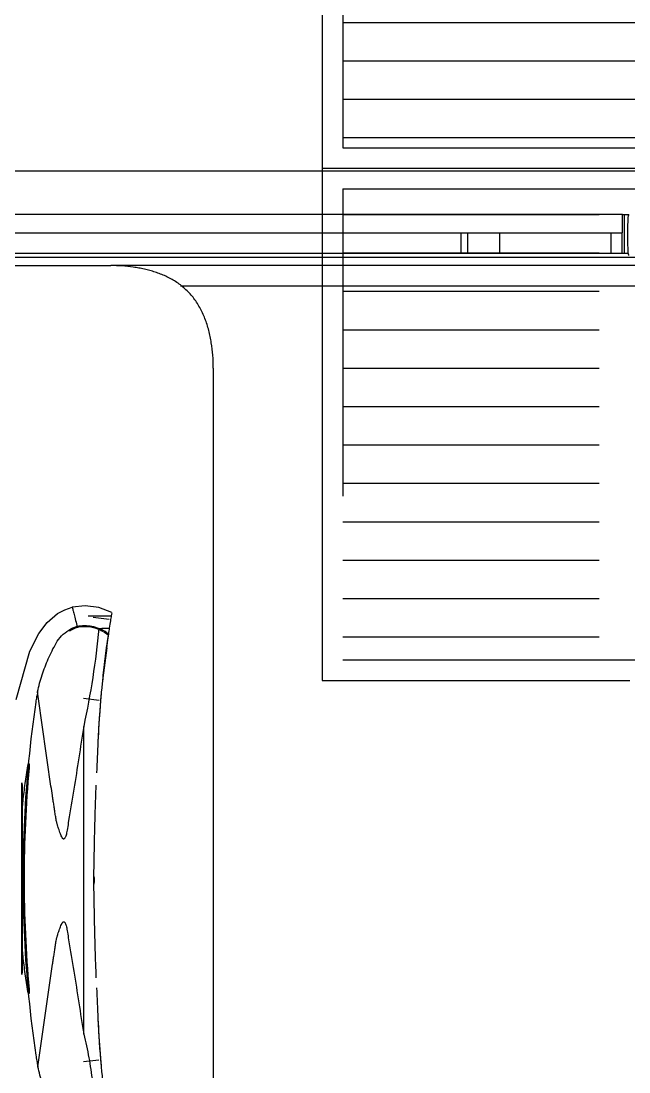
# Model space of a CAD drawing. Header units: metres. Extents: x -22 to 564, y 0 to 143.
# Drawn here: x 24.38 to 24.677, y 36.261 to 36.774 of the extents above; entities that cross this region are included whole.
import ezdxf
from ezdxf.xclip import XClip

# ---------------------------------------------------------------- set-up
doc = ezdxf.new("R2010")
doc.units = ezdxf.units.M
doc.header["$XCLIPFRAME"] = 2
doc.linetypes.add('XREF PB NEURO-ONCOLOGIA$0$HIDDE150', pattern=[0.24, 0.15, -0.09])
doc.linetypes.add('XREF PB NEURO-ONCOLOGIA$0$HIDDEN2', pattern=[0.1875, 0.125, -0.0625])
for name, color, linetype in [('XREF  PB CONJ$0$PARQUE', 251, 'Continuous'), ('XREF PB NEURO-ONCOLOGIA$0$EQUIPO', 8, 'Continuous'), ('XREF PB NEURO-ONCOLOGIA$0$MOBILIARIO', 161, 'Continuous')]:
    doc.layers.add(name, color=color, linetype=linetype)

# ---------------------------------------------------------------- blocks, each defined once
blk = doc.blocks.new('*U218')
for p, q in [((-1592.9, 346.05), (-2417.17, 346.05)), ((-1841.3, 325), (-2180.09, 325)), ((-1841.4, 325), (-1841.4, 316)), ((-1841.4, 325), (-1840.52, 325)), ((-1840.4, 325), (-1838.12, 325)), ((-1840.4, 325), (-1840.4, 306)), ((-1838.53, 322.51), (-1838.45, 323.54)), ((-1838.45, 323.54), (-1838.35, 324.33)), ((-1838.35, 324.33), (-1838.24, 324.83)), ((-1838.24, 324.83), (-1838.12, 325)), ((-1838.59, 320.01), (-1838.57, 321.3)), ((-1838.59, 309.99), (-1838.59, 320.01)), ((-1838.57, 321.3), (-1838.53, 322.51)), ((-2178.57, 316), (-1920.16, 316)), ((-1920.16, 316), (-1916.75, 316)), ((-1920.16, 316), (-1920.16, 306)), ((-1916.75, 316), (-1901.19, 316)), ((-1916.69, 316), (-1916.7, 316)), ((-1916.69, 306), (-1916.69, 316)), ((-1901.25, 316), (-1901.25, 306)), ((-1901.24, 316), (-1901.25, 316)), ((-1901.19, 316), (-1898.56, 316)), ((-1898.56, 316), (-1846.92, 316)), ((-1846.92, 316), (-1841.4, 316)), ((-1846.92, 316), (-1846.92, 306)), ((-1841.4, 306), (-1841.4, 316)), ((-1838.57, 308.7), (-1838.59, 309.99)), ((-1838.53, 307.49), (-1838.57, 308.7)), ((-1920.16, 306), (-2177.19, 306)), ((-1599.2, 304), (-2176.9, 304)), ((-1916.75, 306), (-1920.16, 306)), ((-1901.19, 306), (-1916.75, 306)), ((-1916.7, 306), (-1916.69, 306)), ((-1901.25, 306), (-1901.24, 306)), ((-1898.56, 306), (-1901.19, 306)), ((-1846.92, 306), (-1898.56, 306)), ((-1841.4, 306), (-1846.92, 306)), ((-1840.52, 306), (-1841.4, 306)), ((-1838.39, 306), (-1840.4, 306)), ((-1838.45, 306.46), (-1838.53, 307.49)), ((-1838.35, 305.67), (-1838.45, 306.46)), ((-1838.24, 305.17), (-1838.35, 305.67)), ((-1838.12, 305), (-1838.24, 305.17)), ((-2141.44, 300), (-2090.86, 300)), ((-1328.55, 300), (-2090.86, 300)), ((-1328.65, 290), (-2056.75, 290)), ((-1328.65, 290), (-2056.75, 290)), ((-2040.86, 250), (-2040.86, -250)), ((-2103.27, 134), (-2109.65, 133.35)), ((-2096.63, 133.13), (-2103.27, 134)), ((-2121.9, 125.84), (-2116.73, 130.12)), ((-2116.73, 130.12), (-2113.23, 132.02)), ((-2113.23, 132.02), (-2109.65, 133.35)), ((-2090.62, 128.95), (-2101.79, 128.95)), ((-2090.33, 130.68), (-2096.63, 133.13)), ((-2125.9, 120.45), (-2121.9, 125.84)), ((-2091.64, 127.31), (-2099.37, 128.26)), ((-2130.26, 111.76), (-2125.9, 120.45)), ((-2092.18, 120.04), (-2092.38, 119.79)), ((-2091.99, 120.28), (-2092.18, 120.04)), ((-2092.01, 120.1), (-2092.01, 120.25)), ((-2092.67, 114.76), (-2094.49, 99.94)), ((-2094.49, 99.94), (-2092.67, 114.76)), ((-2092.83, 113.49), (-2094.33, 101.26)), ((-2094.33, 101.26), (-2092.83, 113.49)), ((-2136.99, 88.27), (-2130.26, 111.76)), ((-2104.21, 88.84), (-2096.48, 87.89)), ((-2104.03, -75.18), (-2104.03, 75.1)), ((-2134.13, 47.48), (-2134.13, -45.96)), ((-2133.84, -35), (-2133.84, 36.53)), ((-2099.05, 1.79), (-2099.04, 1.77)), ((-2099.05, 1.79), (-2099.04, 1.77)), ((-2099.04, 1.77), (-2099.04, 1.75)), ((-2099.04, 1.77), (-2099.04, 1.75)), ((-2099.04, 1.75), (-2099.04, 1.73)), ((-2099.04, 1.75), (-2099.04, 1.73)), ((-2099.04, 1.73), (-2099.03, 1.71)), ((-2099.04, 1.73), (-2099.03, 1.71)), ((-2099.03, 1.71), (-2099.03, 1.69)), ((-2099.03, 1.71), (-2099.03, 1.69)), ((-2099.03, 1.69), (-2099.03, 1.67)), ((-2099.03, 1.69), (-2099.03, 1.67)), ((-2099.03, 1.67), (-2099.03, -1.76)), ((-2099.03, -1.76), (-2099.03, 1.67)), ((-2099.03, 1.67), (-2099.03, -1.76)), ((-2099.03, -1.76), (-2099.03, 1.67)), ((-2099.03, 1.67), (-2098.99, 1.09)), ((-2099.03, 1.67), (-2098.99, 1.09)), ((-2098.99, 1.09), (-2098.96, 0.5)), ((-2098.99, 1.09), (-2098.96, 0.5)), ((-2098.96, 0.5), (-2098.96, 0.26)), ((-2098.96, 0.5), (-2098.96, 0.26)), ((-2098.96, 0.26), (-2098.96, 0.26)), ((-2098.96, 0.26), (-2098.96, 0.26)), ((-2098.96, 0.26), (-2098.96, 0.26)), ((-2098.96, 0.26), (-2098.96, 0.25)), ((-2098.96, 0.25), (-2098.96, 0.26)), ((-2098.96, 0.26), (-2098.96, 0.26)), ((-2098.96, 0.26), (-2098.96, 0.26)), ((-2098.96, 0.26), (-2098.96, 0.26)), ((-2098.96, 0.26), (-2098.96, 0.26)), ((-2098.96, 0.26), (-2098.96, 0.26)), ((-2098.96, 0.26), (-2098.96, 0.26)), ((-2098.96, 0.26), (-2098.96, 0.25)), ((-2098.96, 0.25), (-2098.96, 0.26)), ((-2098.96, 0.26), (-2098.96, 0.26)), ((-2098.96, 0.26), (-2098.96, 0.26)), ((-2098.96, 0.26), (-2098.96, 0.26)), ((-2098.96, 0.25), (-2098.96, 0.25)), ((-2098.96, 0.25), (-2098.96, 0.25)), ((-2098.96, 0.25), (-2098.96, 0.24)), ((-2098.96, 0.24), (-2098.96, 0.25)), ((-2098.96, 0.25), (-2098.96, 0.25)), ((-2098.96, 0.25), (-2098.96, 0.25)), ((-2098.96, 0.25), (-2098.96, 0.25)), ((-2098.96, 0.25), (-2098.96, 0.25)), ((-2098.96, 0.25), (-2098.96, 0.24)), ((-2098.96, 0.24), (-2098.96, 0.25)), ((-2098.96, 0.25), (-2098.96, 0.25)), ((-2098.96, 0.25), (-2098.96, 0.25)), ((-2098.96, 0.24), (-2098.96, 0.24)), ((-2098.96, 0.24), (-2098.96, 0.23)), ((-2098.96, 0.23), (-2098.96, 0.24)), ((-2098.96, 0.24), (-2098.96, 0.24)), ((-2098.96, 0.24), (-2098.96, 0.24)), ((-2098.96, 0.24), (-2098.96, 0.23)), ((-2098.96, 0.23), (-2098.96, 0.24)), ((-2098.96, 0.24), (-2098.96, 0.24)), ((-2098.96, 0.23), (-2098.96, 0.23)), ((-2098.96, 0.23), (-2098.96, 0.22)), ((-2098.96, 0.22), (-2098.96, 0.23)), ((-2098.96, 0.23), (-2098.96, 0.23)), ((-2098.96, 0.23), (-2098.96, 0.23)), ((-2098.96, 0.23), (-2098.96, 0.22)), ((-2098.96, 0.22), (-2098.96, 0.23)), ((-2098.96, 0.23), (-2098.96, 0.23)), ((-2098.96, 0.22), (-2098.96, 0.22)), ((-2098.96, 0.22), (-2098.96, 0.21)), ((-2098.96, 0.21), (-2098.96, 0.22)), ((-2098.96, 0.22), (-2098.96, 0.22)), ((-2098.96, 0.22), (-2098.96, 0.21)), ((-2098.96, 0.21), (-2098.96, 0.22)), ((-2098.96, 0.21), (-2098.96, 0.2)), ((-2098.96, 0.2), (-2098.96, 0.21)), ((-2098.96, 0.21), (-2098.96, 0.21)), ((-2098.96, 0.21), (-2098.96, 0.2)), ((-2098.96, 0.2), (-2098.96, 0.21)), ((-2098.96, 0.21), (-2098.96, 0.21)), ((-2098.96, 0.2), (-2098.96, 0.2)), ((-2098.96, 0.2), (-2098.96, 0.19)), ((-2098.96, 0.19), (-2098.96, 0.2)), ((-2098.96, 0.2), (-2098.96, 0.2)), ((-2098.96, 0.2), (-2098.96, 0.19)), ((-2098.96, 0.19), (-2098.96, 0.2)), ((-2098.96, 0.19), (-2098.96, 0.18)), ((-2098.96, 0.18), (-2098.96, 0.19)), ((-2098.96, 0.19), (-2098.96, 0.18)), ((-2098.96, 0.18), (-2098.96, 0.19)), ((-2098.96, 0.18), (-2098.96, 0.17)), ((-2098.96, 0.17), (-2098.96, 0.18)), ((-2098.96, 0.18), (-2098.96, 0.17)), ((-2098.96, 0.17), (-2098.96, 0.18)), ((-2098.96, 0.17), (-2098.96, 0.16)), ((-2098.96, 0.16), (-2098.96, 0.17)), ((-2098.96, 0.17), (-2098.96, 0.17)), ((-2098.96, 0.17), (-2098.96, 0.16)), ((-2098.96, 0.16), (-2098.96, 0.17)), ((-2098.96, 0.17), (-2098.96, 0.17)), ((-2098.96, 0.16), (-2098.96, 0.15)), ((-2098.96, 0.15), (-2098.96, 0.16)), ((-2098.96, 0.16), (-2098.96, 0.15)), ((-2098.96, 0.15), (-2098.96, 0.16)), ((-2098.96, 0.15), (-2098.96, 0.14)), ((-2098.96, 0.14), (-2098.96, 0.15)), ((-2098.96, 0.15), (-2098.96, 0.14)), ((-2098.96, 0.14), (-2098.96, 0.15)), ((-2098.96, 0.14), (-2098.96, 0.13)), ((-2098.96, 0.13), (-2098.96, 0.14)), ((-2098.96, 0.14), (-2098.96, 0.13)), ((-2098.96, 0.13), (-2098.96, 0.14)), ((-2098.96, 0.13), (-2098.96, 0.12)), ((-2098.96, 0.12), (-2098.96, 0.13)), ((-2098.96, 0.13), (-2098.96, 0.12)), ((-2098.96, 0.12), (-2098.96, 0.13)), ((-2098.96, 0.12), (-2098.96, 0.11)), ((-2098.96, 0.11), (-2098.96, 0.12)), ((-2098.96, 0.12), (-2098.96, 0.11)), ((-2098.96, 0.11), (-2098.96, 0.12)), ((-2098.96, 0.11), (-2098.96, 0.1)), ((-2098.96, 0.1), (-2098.96, 0.11)), ((-2098.96, 0.11), (-2098.96, 0.1)), ((-2098.96, 0.1), (-2098.96, 0.11)), ((-2098.96, 0.1), (-2098.96, 0.09)), ((-2098.96, 0.08), (-2098.96, 0.1)), ((-2098.96, 0.1), (-2098.96, 0.09)), ((-2098.96, 0.08), (-2098.96, 0.1)), ((-2098.96, 0.09), (-2098.96, 0.08)), ((-2098.96, 0.09), (-2098.96, 0.08)), ((-2098.96, 0.08), (-2098.96, 0.07)), ((-2098.96, 0.07), (-2098.96, 0.08)), ((-2098.96, 0.08), (-2098.96, 0.07)), ((-2098.96, 0.07), (-2098.96, 0.08)), ((-2098.96, 0.07), (-2098.96, 0.06)), ((-2098.96, 0.06), (-2098.96, 0.07)), ((-2098.96, 0.07), (-2098.96, 0.06)), ((-2098.96, 0.06), (-2098.96, 0.07)), ((-2098.96, 0.06), (-2098.96, 0.05)), ((-2098.96, 0.05), (-2098.96, 0.06)), ((-2098.96, 0.06), (-2098.96, 0.05)), ((-2098.96, 0.05), (-2098.96, 0.06)), ((-2098.96, 0.05), (-2098.96, 0.03)), ((-2098.96, 0.04), (-2098.96, 0.05)), ((-2098.96, 0.05), (-2098.96, 0.03)), ((-2098.96, 0.04), (-2098.96, 0.05)), ((-2098.96, 0.03), (-2098.96, 0.04)), ((-2098.96, 0.03), (-2098.96, 0.04)), ((-2098.96, 0.03), (-2098.96, 0.02)), ((-2098.96, 0.02), (-2098.96, 0.03)), ((-2098.96, 0.03), (-2098.96, 0.02)), ((-2098.96, 0.02), (-2098.96, 0.03)), ((-2098.96, 0.02), (-2098.96, 0.01)), ((-2098.96, 0), (-2098.96, 0.02)), ((-2098.96, 0.02), (-2098.96, 0.01)), ((-2098.96, 0), (-2098.96, 0.02)), ((-2098.96, 0.01), (-2098.96, 0)), ((-2098.96, 0.01), (-2098.96, 0)), ((-2098.96, -0.01), (-2098.96, 0)), ((-2098.96, -0.01), (-2098.96, 0)), ((-2099.03, -1.8), (-2099.04, -1.82)), ((-2099.03, -1.8), (-2099.04, -1.82)), ((-2099.04, -1.82), (-2099.04, -1.84)), ((-2099.04, -1.82), (-2099.04, -1.84)), ((-2099.04, -1.84), (-2099.04, -1.86)), ((-2099.04, -1.84), (-2099.04, -1.86)), ((-2099.01, -1.52), (-2099.03, -1.76)), ((-2099.01, -1.52), (-2099.03, -1.76)), ((-2099.03, -1.76), (-2099.03, -1.78)), ((-2099.03, -1.76), (-2099.03, -1.78)), ((-2099.03, -1.78), (-2099.03, -1.8)), ((-2099.03, -1.78), (-2099.03, -1.8)), ((-2098.97, -0.94), (-2099.01, -1.52)), ((-2098.97, -0.94), (-2099.01, -1.52)), ((-2098.96, -0.35), (-2098.97, -0.94)), ((-2098.96, -0.35), (-2098.97, -0.94)), ((-2098.96, 0), (-2098.96, -0.01)), ((-2098.96, 0), (-2098.96, -0.01)), ((-2098.96, -0.01), (-2098.96, -0.03)), ((-2098.96, -0.02), (-2098.96, -0.01)), ((-2098.96, -0.01), (-2098.96, -0.03)), ((-2098.96, -0.02), (-2098.96, -0.01)), ((-2098.96, -0.03), (-2098.96, -0.02)), ((-2098.96, -0.03), (-2098.96, -0.02)), ((-2098.96, -0.03), (-2098.96, -0.04)), ((-2098.96, -0.05), (-2098.96, -0.03)), ((-2098.96, -0.03), (-2098.96, -0.04)), ((-2098.96, -0.05), (-2098.96, -0.03)), ((-2098.96, -0.04), (-2098.96, -0.05)), ((-2098.96, -0.04), (-2098.96, -0.05)), ((-2098.96, -0.05), (-2098.96, -0.06)), ((-2098.96, -0.06), (-2098.96, -0.05)), ((-2098.96, -0.05), (-2098.96, -0.06)), ((-2098.96, -0.06), (-2098.96, -0.05)), ((-2098.96, -0.06), (-2098.96, -0.08)), ((-2098.96, -0.07), (-2098.96, -0.06)), ((-2098.96, -0.06), (-2098.96, -0.08)), ((-2098.96, -0.07), (-2098.96, -0.06)), ((-2098.96, -0.08), (-2098.96, -0.07)), ((-2098.96, -0.08), (-2098.96, -0.07)), ((-2098.96, -0.08), (-2098.96, -0.09)), ((-2098.96, -0.09), (-2098.96, -0.08)), ((-2098.96, -0.08), (-2098.96, -0.09)), ((-2098.96, -0.09), (-2098.96, -0.08)), ((-2098.96, -0.09), (-2098.96, -0.1)), ((-2098.96, -0.11), (-2098.96, -0.09)), ((-2098.96, -0.09), (-2098.96, -0.1)), ((-2098.96, -0.11), (-2098.96, -0.09)), ((-2098.96, -0.1), (-2098.96, -0.11)), ((-2098.96, -0.1), (-2098.96, -0.11)), ((-2098.96, -0.11), (-2098.96, -0.12)), ((-2098.96, -0.12), (-2098.96, -0.11)), ((-2098.96, -0.11), (-2098.96, -0.12)), ((-2098.96, -0.12), (-2098.96, -0.11)), ((-2098.96, -0.12), (-2098.96, -0.14)), ((-2098.96, -0.13), (-2098.96, -0.12)), ((-2098.96, -0.12), (-2098.96, -0.14)), ((-2098.96, -0.13), (-2098.96, -0.12)), ((-2098.96, -0.14), (-2098.96, -0.13)), ((-2098.96, -0.14), (-2098.96, -0.13)), ((-2098.96, -0.14), (-2098.96, -0.15)), ((-2098.96, -0.15), (-2098.96, -0.14)), ((-2098.96, -0.14), (-2098.96, -0.15)), ((-2098.96, -0.15), (-2098.96, -0.14)), ((-2098.96, -0.15), (-2098.96, -0.16)), ((-2098.96, -0.16), (-2098.96, -0.15)), ((-2098.96, -0.15), (-2098.96, -0.16)), ((-2098.96, -0.16), (-2098.96, -0.15)), ((-2098.96, -0.16), (-2098.96, -0.17)), ((-2098.96, -0.18), (-2098.96, -0.16)), ((-2098.96, -0.16), (-2098.96, -0.17)), ((-2098.96, -0.18), (-2098.96, -0.16)), ((-2098.96, -0.17), (-2098.96, -0.18)), ((-2098.96, -0.17), (-2098.96, -0.18)), ((-2098.96, -0.18), (-2098.96, -0.19)), ((-2098.96, -0.19), (-2098.96, -0.18)), ((-2098.96, -0.18), (-2098.96, -0.19)), ((-2098.96, -0.19), (-2098.96, -0.18)), ((-2098.96, -0.19), (-2098.96, -0.2)), ((-2098.96, -0.2), (-2098.96, -0.19)), ((-2098.96, -0.19), (-2098.96, -0.2)), ((-2098.96, -0.2), (-2098.96, -0.19)), ((-2098.96, -0.2), (-2098.96, -0.21)), ((-2098.96, -0.21), (-2098.96, -0.2)), ((-2098.96, -0.2), (-2098.96, -0.21)), ((-2098.96, -0.21), (-2098.96, -0.2)), ((-2098.96, -0.21), (-2098.96, -0.22)), ((-2098.96, -0.22), (-2098.96, -0.21)), ((-2098.96, -0.21), (-2098.96, -0.22)), ((-2098.96, -0.22), (-2098.96, -0.21)), ((-2098.96, -0.22), (-2098.96, -0.23)), ((-2098.96, -0.23), (-2098.96, -0.22)), ((-2098.96, -0.22), (-2098.96, -0.23)), ((-2098.96, -0.23), (-2098.96, -0.22)), ((-2098.96, -0.23), (-2098.96, -0.24)), ((-2098.96, -0.24), (-2098.96, -0.23)), ((-2098.96, -0.23), (-2098.96, -0.24)), ((-2098.96, -0.24), (-2098.96, -0.23)), ((-2098.96, -0.24), (-2098.96, -0.25)), ((-2098.96, -0.25), (-2098.96, -0.24)), ((-2098.96, -0.24), (-2098.96, -0.25)), ((-2098.96, -0.25), (-2098.96, -0.24)), ((-2098.96, -0.25), (-2098.96, -0.26)), ((-2098.96, -0.26), (-2098.96, -0.25)), ((-2098.96, -0.25), (-2098.96, -0.26)), ((-2098.96, -0.26), (-2098.96, -0.25)), ((-2098.96, -0.26), (-2098.96, -0.27)), ((-2098.96, -0.27), (-2098.96, -0.26)), ((-2098.96, -0.26), (-2098.96, -0.26)), ((-2098.96, -0.26), (-2098.96, -0.27)), ((-2098.96, -0.27), (-2098.96, -0.26)), ((-2098.96, -0.26), (-2098.96, -0.26)), ((-2098.96, -0.27), (-2098.96, -0.28)), ((-2098.96, -0.28), (-2098.96, -0.27)), ((-2098.96, -0.27), (-2098.96, -0.28)), ((-2098.96, -0.28), (-2098.96, -0.27)), ((-2098.96, -0.28), (-2098.96, -0.28)), ((-2098.96, -0.28), (-2098.96, -0.29)), ((-2098.96, -0.29), (-2098.96, -0.28)), ((-2098.96, -0.28), (-2098.96, -0.28)), ((-2098.96, -0.28), (-2098.96, -0.29)), ((-2098.96, -0.29), (-2098.96, -0.28)), ((-2098.96, -0.29), (-2098.96, -0.3)), ((-2098.96, -0.3), (-2098.96, -0.29)), ((-2098.96, -0.29), (-2098.96, -0.29)), ((-2098.96, -0.29), (-2098.96, -0.3)), ((-2098.96, -0.3), (-2098.96, -0.29)), ((-2098.96, -0.29), (-2098.96, -0.29)), ((-2098.96, -0.3), (-2098.96, -0.3)), ((-2098.96, -0.3), (-2098.96, -0.31)), ((-2098.96, -0.31), (-2098.96, -0.3)), ((-2098.96, -0.3), (-2098.96, -0.3)), ((-2098.96, -0.3), (-2098.96, -0.31)), ((-2098.96, -0.31), (-2098.96, -0.3)), ((-2098.96, -0.31), (-2098.96, -0.32)), ((-2098.96, -0.32), (-2098.96, -0.31)), ((-2098.96, -0.31), (-2098.96, -0.31)), ((-2098.96, -0.31), (-2098.96, -0.32)), ((-2098.96, -0.32), (-2098.96, -0.31)), ((-2098.96, -0.31), (-2098.96, -0.31)), ((-2098.96, -0.32), (-2098.96, -0.32)), ((-2098.96, -0.32), (-2098.96, -0.33)), ((-2098.96, -0.33), (-2098.96, -0.32)), ((-2098.96, -0.32), (-2098.96, -0.32)), ((-2098.96, -0.32), (-2098.96, -0.32)), ((-2098.96, -0.32), (-2098.96, -0.33)), ((-2098.96, -0.33), (-2098.96, -0.32)), ((-2098.96, -0.32), (-2098.96, -0.32)), ((-2098.96, -0.33), (-2098.96, -0.33)), ((-2098.96, -0.33), (-2098.96, -0.33)), ((-2098.96, -0.33), (-2098.96, -0.34)), ((-2098.96, -0.34), (-2098.96, -0.33)), ((-2098.96, -0.33), (-2098.96, -0.33)), ((-2098.96, -0.33), (-2098.96, -0.33)), ((-2098.96, -0.33), (-2098.96, -0.33)), ((-2098.96, -0.33), (-2098.96, -0.34)), ((-2098.96, -0.34), (-2098.96, -0.33)), ((-2098.96, -0.33), (-2098.96, -0.33)), ((-2098.96, -0.34), (-2098.96, -0.34)), ((-2098.96, -0.34), (-2098.96, -0.34)), ((-2098.96, -0.34), (-2098.96, -0.34)), ((-2098.96, -0.34), (-2098.96, -0.35)), ((-2098.96, -0.35), (-2098.96, -0.34)), ((-2098.96, -0.34), (-2098.96, -0.34)), ((-2098.96, -0.34), (-2098.96, -0.34)), ((-2098.96, -0.34), (-2098.96, -0.34)), ((-2098.96, -0.34), (-2098.96, -0.34)), ((-2098.96, -0.34), (-2098.96, -0.34)), ((-2098.96, -0.34), (-2098.96, -0.34)), ((-2098.96, -0.34), (-2098.96, -0.35)), ((-2098.96, -0.35), (-2098.96, -0.34)), ((-2098.96, -0.34), (-2098.96, -0.34)), ((-2098.96, -0.34), (-2098.96, -0.34)), ((-2098.96, -0.34), (-2098.96, -0.34)), ((-2098.96, -0.35), (-2098.96, -0.35)), ((-2098.96, -0.35), (-2098.96, -0.35)), ((-2096.61, -87.82), (-2104.14, -88.74))]:
    blk.add_line(p, q)
for centre, radius, start, end in [((-2101.73, 106.68), 17.56, 107.7756, 121.9607), ((-2103.61, 105.78), 17.96, 67.2144, 101.1556), ((-1581, 44.12), 516.64, 171.5992, 174.1459), ((-1581, 44.12), 516.64, 174.7972, 177.401), ((-1581, -44.21), 516.64, 182.599, 185.1375)]:
    blk.add_arc(centre, radius, start, end)
for points, knots in [([(-2040.86, 250), (-2040.84, 252.1), (-2040.97, 256.27), (-2041.6, 261.34), (-2042.34, 265.37), (-2043.02, 268.38), (-2043.85, 271.33), (-2044.86, 274.17), (-2046.07, 276.92), (-2047.9, 280.54), (-2050.58, 284.69), (-2053.92, 288.15), (-2056.88, 290.59), (-2059.17, 292.23), (-2061.53, 293.65), (-2064.03, 294.87), (-2066.59, 295.93), (-2069.17, 296.87), (-2071.77, 297.67), (-2074.44, 298.32), (-2077.13, 298.84), (-2082.55, 299.71), (-2087.13, 300.03), (-2090.86, 300)], [0, 0, 0, 0, 0.071429, 0.142857, 0.178571, 0.214286, 0.25, 0.285714, 0.321429, 0.357143, 0.428571, 0.5, 0.535714, 0.571429, 0.607143, 0.642857, 0.678571, 0.714286, 0.75, 0.785714, 0.821429, 0.857143, 1, 1, 1, 1]), ([(-2090.35, 130.58), (-2090.35, 130.55), (-2090.39, 130.29), (-2090.53, 129.5), (-2090.78, 128.01), (-2091.08, 126.13), (-2091.36, 124.39), (-2091.56, 123.07)], [0.5555556, 0.5555556, 0.5555556, 0.5555556, 0.5833333, 0.7222222, 0.7916667, 0.8611111, 1, 1, 1, 1]), ([(-2096.66, 122.34), (-2096.65, 122.41), (-2096.61, 122.55), (-2096.51, 122.7), (-2096.35, 122.8), (-2096.17, 122.87), (-2096, 122.92), (-2095.87, 122.93), (-2095.8, 122.93)], [-1, -1, -1, -1, -0.833333, -0.645833, -0.5, -0.333333, -0.166667, 0, 0, 0, 0]), ([(-2111.45, 29.08), (-2111.6, 27.64), (-2111.93, 25.11), (-2112.39, 22.81), (-2112.79, 21.48), (-2113.05, 20.87), (-2113.26, 20.5), (-2113.43, 20.3), (-2113.59, 20.16), (-2113.76, 20.07), (-2113.94, 20.07), (-2114.13, 20.2), (-2114.34, 20.42), (-2114.75, 21.05), (-2115.42, 22.58), (-2116.15, 24.76), (-2116.6, 26.22), (-2116.83, 27.01), (-2116.99, 27.54), (-2117.13, 28.06), (-2117.31, 28.78), (-2117.58, 30.08), (-2117.9, 32.01), (-2118.17, 33.99), (-2118.39, 35.56), (-2118.57, 36.72), (-2118.75, 37.87), (-2119, 39.4), (-2119.41, 42.08), (-2120.22, 47.45), (-2121.34, 55.12), (-2122.65, 64.33), (-2123.95, 73.55), (-2125.22, 82.76), (-2126.07, 88.91), (-2126.49, 91.98)], [0, 0, 0, 0, 0.027778, 0.055556, 0.069444, 0.083333, 0.090278, 0.097222, 0.104167, 0.110243, 0.118056, 0.125, 0.131944, 0.138889, 0.166667, 0.194444, 0.208333, 0.215278, 0.222222, 0.229167, 0.236111, 0.25, 0.277778, 0.305556, 0.319444, 0.333333, 0.347222, 0.361111, 0.388889, 0.444444, 0.555556, 0.666667, 0.777778, 0.888889, 1, 1, 1, 1]), ([(-2131.62, 53.64), (-2131.59, 53.88), (-2131.53, 54.24), (-2131.45, 54.72), (-2131.4, 55.02), (-2131.35, 55.25), (-2131.32, 55.43), (-2131.28, 55.61), (-2131.25, 55.79), (-2131.21, 55.97), (-2131.18, 56.16), (-2131.14, 56.34), (-2131.09, 56.49), (-2131.01, 56.65), (-2130.85, 56.94), (-2130.73, 57.02), (-2130.69, 56.67), (-2130.68, 56.44), (-2130.66, 56.23), (-2130.65, 56.06), (-2130.64, 55.87), (-2130.64, 55.69), (-2130.63, 55.45), (-2130.63, 55.15), (-2130.63, 54.9), (-2130.63, 54.78)], [-1, -1, -1, -1, -0.875, -0.8125, -0.75, -0.71875, -0.6875, -0.65625, -0.625, -0.59375, -0.5625, -0.53125, -0.5, -0.46875, -0.4375, -0.34375, -0.3125, -0.28125, -0.25, -0.21875, -0.1875, -0.15625, -0.125, -0.0625, 0, 0, 0, 0]), ([(-2099.1, -0.04), (-2098.94, 11.23), (-2098.61, 26.69), (-2098.11, 42.14), (-2097.96, 46.33)], [0, 0, 0, 0, 0.5, 0.6859705, 0.6859705, 0.6859705, 0.6859705]), ([(-2097.91, -47.63), (-2098.08, -43.04), (-2098.6, -27.18), (-2098.94, -11.31), (-2099.1, -0.04)], [0.2960818, 0.2960818, 0.2960818, 0.2960818, 0.5, 1, 1, 1, 1]), ([(-2126.36, -91.08), (-2125.94, -88.05), (-2125.1, -81.98), (-2123.84, -72.87), (-2122.56, -63.76), (-2121.26, -54.66), (-2120.15, -47.08), (-2119.35, -41.78), (-2118.94, -39.13), (-2118.7, -37.61), (-2118.51, -36.48), (-2118.34, -35.33), (-2118.12, -33.78), (-2117.85, -31.81), (-2117.54, -29.9), (-2117.27, -28.63), (-2117.09, -27.92), (-2116.94, -27.41), (-2116.79, -26.89), (-2116.55, -26.13), (-2116.11, -24.71), (-2115.37, -22.62), (-2114.7, -21.16), (-2114.28, -20.57), (-2114.08, -20.36), (-2113.89, -20.25), (-2113.71, -20.25), (-2113.54, -20.34), (-2113.37, -20.49), (-2113.21, -20.7), (-2113, -21.06), (-2112.75, -21.68), (-2112.36, -22.99), (-2111.91, -25.26), (-2111.6, -27.75), (-2111.45, -29.16)], [0, 0, 0, 0, 0.111111, 0.222222, 0.333333, 0.444444, 0.555556, 0.611111, 0.638889, 0.652778, 0.666667, 0.680556, 0.694444, 0.722222, 0.75, 0.763889, 0.770833, 0.777778, 0.784722, 0.791667, 0.805556, 0.833333, 0.861111, 0.868056, 0.875, 0.881944, 0.888455, 0.895833, 0.902778, 0.909722, 0.916667, 0.930556, 0.944444, 0.972222, 1, 1, 1, 1]), ([(-2130.63, -53.26), (-2130.63, -53.38), (-2130.63, -53.62), (-2130.63, -53.93), (-2130.64, -54.17), (-2130.64, -54.35), (-2130.65, -54.55), (-2130.66, -54.72), (-2130.68, -54.94), (-2130.7, -55.28), (-2130.75, -55.52), (-2130.9, -55.33), (-2131.01, -55.13), (-2131.09, -54.97), (-2131.14, -54.82), (-2131.18, -54.64), (-2131.21, -54.45), (-2131.25, -54.26), (-2131.28, -54.09), (-2131.32, -53.91), (-2131.35, -53.73), (-2131.4, -53.49), (-2131.45, -53.19), (-2131.53, -52.72), (-2131.59, -52.36), (-2131.62, -52.12)], [-1, -1, -1, -1, -0.9375, -0.875, -0.84375, -0.8125, -0.78125, -0.742188, -0.71875, -0.6875, -0.609375, -0.5625, -0.53125, -0.5, -0.46875, -0.4375, -0.40625, -0.375, -0.34375, -0.3125, -0.28125, -0.25, -0.1875, -0.125, 0, 0, 0, 0]), ([(-2104.03, -75.18), (-2103.08, -78.98), (-2101.81, -84.7), (-2100.56, -92.42), (-2099.75, -98.23), (-2098.94, -104.04), (-2097.95, -111.8), (-2097.24, -117.62), (-2096.79, -121.5)], [0, 0, 0, 0, 0.25, 0.375, 0.5, 0.625, 0.75, 1, 1, 1, 1])]:
    blk.add_open_spline(points, degree=3, knots=knots)
for points in [[(-2109.62, 133.23), (-2109.58, 133.07), (-2109.41, 132.41), (-2108.92, 130.51), (-2108.21, 127.74), (-2107.63, 125.47), (-2107.31, 124.26)], [(-2117.49, 115.66), (-2116.75, 116.96), (-2114.94, 119.39), (-2111.41, 122.24), (-2108.67, 123.51), (-2107.23, 123.97)], [(-2107.31, 124.26), (-2107.29, 124.18), (-2107.24, 123.99), (-2107.17, 123.7), (-2107.11, 123.5), (-2107.09, 123.4)], [(-2107.23, 123.97), (-2106.06, 124.2), (-2103.65, 124.44), (-2100.04, 124.1), (-2097.72, 123.4), (-2096.61, 122.95)], [(-2096.61, 122.95), (-2097.4, 114.9), (-2099.41, 98.88), (-2102.34, 83), (-2104.03, 75.1)], [(-2094.42, 121.21), (-2095.13, 121.63), (-2095.88, 122.01), (-2096.66, 122.34)], [(-2094.2, 121.76), (-2094.97, 122.21), (-2095.77, 122.61), (-2096.61, 122.95)], [(-2095.8, 122.93), (-2095.08, 123), (-2093.65, 123.09), (-2092.25, 123.09), (-2091.56, 123.07)], [(-2092.01, 120.25), (-2092.71, 120.8), (-2093.44, 121.31), (-2094.2, 121.76)], [(-2092.38, 119.79), (-2092.96, 120.25), (-2093.56, 120.68), (-2094.2, 121.07)], [(-2092.01, 120.1), (-2092.78, 114.94), (-2093.47, 109.77), (-2094.08, 104.59)], [(-2092.01, 120.11), (-2092.57, 116.37), (-2093.08, 112.63), (-2093.56, 108.88)], [(-2091.56, 123.07), (-2091.64, 122.6), (-2091.78, 121.67), (-2091.92, 120.75), (-2091.99, 120.28)], [(-2126.49, 91.98), (-2125.91, 94.75), (-2124.45, 100.22), (-2121.43, 108.15), (-2118.89, 113.21), (-2117.49, 115.66)], [(-2094.3, 102.66), (-2094.97, 96.83), (-2096.1, 85.14), (-2096.84, 73.42), (-2097.1, 67.55)], [(-2094.3, 102.66), (-2094.5, 100.98), (-2094.68, 99.3), (-2094.85, 97.62)], [(-2126.49, 91.98), (-2126.67, 91.14), (-2127, 89.44), (-2127.28, 87.73), (-2127.41, 86.87)], [(-2127.41, 86.87), (-2130.2, 67.86), (-2133.91, 29.62), (-2133.91, -28.09), (-2130.2, -66.34), (-2127.41, -85.35)], [(-2104.03, 75.1), (-2104.82, 69.98), (-2106.41, 59.74), (-2108.81, 44.39), (-2110.55, 34.18), (-2111.45, 29.08)], [(-2097.1, 67.55), (-2097.33, 62.53), (-2097.54, 57.51), (-2097.73, 52.49)], [(-2133.84, 36.53), (-2133.54, 39.39), (-2132.87, 45.1), (-2132.06, 50.8), (-2131.62, 53.64)], [(-2130.63, 54.78), (-2132.27, 36.83), (-2133.92, 0.76), (-2132.27, -35.3), (-2130.63, -53.26)], [(-2134.13, -45.96), (-2134.13, -35.58), (-2134.13, -14.83), (-2134.13, 16.35), (-2134.13, 37.11), (-2134.13, 47.48)], [(-2134.13, 47.48), (-2134.1, 45.66), (-2134.01, 42.01), (-2133.9, 38.35), (-2133.84, 36.53)], [(-2111.45, -29.16), (-2110.55, -34.26), (-2108.81, -44.47), (-2106.41, -59.83), (-2104.82, -70.06), (-2104.03, -75.18)], [(-2133.84, -35), (-2133.9, -36.83), (-2134.01, -40.48), (-2134.1, -44.13), (-2134.13, -45.96)], [(-2131.62, -52.12), (-2132.06, -49.28), (-2132.87, -43.58), (-2133.54, -37.87), (-2133.84, -35)], [(-2097.73, -52.57), (-2097.54, -57.59), (-2097.33, -62.61), (-2097.1, -67.63)], [(-2097.1, -67.63), (-2096.84, -73.36), (-2096.13, -84.78), (-2095.04, -96.18), (-2094.4, -101.86)], [(-2127.41, -85.35), (-2127.26, -86.31), (-2126.95, -88.23), (-2126.56, -90.14), (-2126.36, -91.08)], [(-2117.49, -114.14), (-2118.85, -111.75), (-2121.34, -106.82), (-2124.31, -99.1), (-2125.76, -93.78), (-2126.36, -91.08)]]:
    blk.add_open_spline(points, degree=3)
blk = doc.blocks.new('XREF PB NEURO-ONCOLOGIA$0$A$C629eb517')
at = {"linetype": 'Continuous'}
for p, q in [((-0.01, 0.085), (-0.01, -0.415)), ((-0.01, 0.085), (0.39, 0.085)), ((0.39, 0.085), (0.39, -0.415)), ((0, 0.075), (0, -0.155)), ((0, 0.075), (0.38, 0.075)), ((0, 0.075), (0.38, 0.075)), ((0.38, 0.075), (0.38, -0.155)), ((0, 0.05625), (0.38, 0.05625)), ((0, 0.0375), (0.38, 0.0375)), ((0, 0.01875), (0.38, 0.01875)), ((0, 0), (0.38, 0)), ((0, -0.01875), (0.38, -0.01875)), ((0, -0.0375), (0.38, -0.0375)), ((0, -0.05625), (0.38, -0.05625)), ((0, -0.075), (0.38, -0.075)), ((0, -0.09375), (0.38, -0.09375)), ((0, -0.1125), (0.38, -0.1125)), ((0, -0.13125), (0.38, -0.13125)), ((0, -0.15), (0.38, -0.15)), ((0, -0.155), (0.38, -0.155)), ((-0.01, -0.165), (0.39, -0.165))]:
    blk.add_line(p, q, dxfattribs=at)
at = {"linetype": 'XREF PB NEURO-ONCOLOGIA$0$HIDDE150'}
for p, q in [((0, -0.175), (0.38, -0.175)), ((0, -0.175), (0, -0.405)), ((0.38, -0.175), (0.38, -0.405)), ((0, -0.405), (0.38, -0.405)), ((-0.01, -0.415), (0.39, -0.415))]:
    blk.add_line(p, q, dxfattribs=at)
at = {"linetype": 'XREF PB NEURO-ONCOLOGIA$0$HIDDEN2'}
for p, q in [((0, -0.18753), (0.38, -0.18753)), ((0, -0.20628), (0.38, -0.20628)), ((0, -0.22503), (0.38, -0.22503)), ((0, -0.24378), (0.38, -0.24378)), ((0, -0.26253), (0.38, -0.26253)), ((0, -0.28128), (0.38, -0.28128)), ((0, -0.30003), (0.38, -0.30003)), ((0, -0.31878), (0.38, -0.31878)), ((0, -0.33753), (0.38, -0.33753)), ((0, -0.35628), (0.38, -0.35628)), ((0, -0.37503), (0.38, -0.37503)), ((0, -0.39378), (0.38, -0.39378))]:
    blk.add_line(p, q, dxfattribs=at)
blk = doc.blocks.new('XREF PB NEURO-ONCOLOGIA')
at = {"layer": 'XREF PB NEURO-ONCOLOGIA$0$EQUIPO', "xscale": 0.0009999999999940395, "yscale": 0.0009999999999940395, "zscale": 0.0009999999999940395, "rotation": 270}
blk.add_blockref('*U218', (2.88167, 18.98617), dxfattribs=at)
at = {"layer": 'XREF PB NEURO-ONCOLOGIA$0$MOBILIARIO', "rotation": 270}
blk.add_blockref('XREF PB NEURO-ONCOLOGIA$0$A$C629eb517', (3.3942, 20.96387), dxfattribs=at)
blk = doc.blocks.new('XREF  PB CONJ')
at = {"layer": 'XREF  PB CONJ$0$PARQUE', "true_color": 0x136734}
h = blk.add_hatch(dxfattribs=at)
h.set_pattern_fill('CROSS', color=116, scale=0.02, angle=90)
edge = h.paths.add_edge_path()
edge.add_line((3.58827, 104.60563), (1.69357, 104.36841))
edge.add_line((1.69357, 104.36841), (2.47841, 17.60831))
edge.add_line((2.47841, 17.60831), (97.731, 17.93364))
edge.add_arc((97.72474, 19.237), 1.30337, 270.27519, 363.10058)
edge.add_line((99.0262, 19.3075), (96.47621, 19.30776))
edge.add_line((96.47621, 19.30776), (96.60198, 20.22399))
edge.add_line((96.60198, 20.22399), (62.41283, 20.22399))
edge.add_arc((58.63294, 24.65353), 5.82309, 229.524665, 310.475335, ccw=False)
edge.add_line((54.85305, 20.22399), (26.25265, 20.21884))
edge.add_line((26.25265, 20.21884), (4.28368, 20.03042))
edge.add_line((4.28368, 20.03042), (4.05501, 46.6913))
edge.add_line((4.05501, 46.6913), (2.38805, 46.6912))
edge.add_line((2.38805, 46.6912), (2.38806, 54.8033))
edge.add_line((2.38806, 54.8033), (3.98543, 54.80339))
edge.add_line((3.98543, 54.80339), (3.74643, 82.66789))
edge.add_line((3.74643, 82.66789), (3.61847, 95.25564))
edge.add_line((3.61847, 95.25564), (3.58827, 104.60563))

msp = doc.modelspace()

# ---------------------------------------------------------------- block references
at = {"rotation": 90}
msp.add_blockref('XREF PB NEURO-ONCOLOGIA', (45.50103, 33.47338), dxfattribs=at)

# ---------------------------------------------------------------- next in the draw order: block references
ref = msp.add_blockref('XREF  PB CONJ', (67.8976, 28.71, 0), dxfattribs=dict(rotation=89.50849308405942))
XClip(ref).set_block_clipping_path([(-2.936402334, 82.9334608569), (21.1250270707, 82.9334608569), (21.1250270707, 49.0397586863), (26.6296707885, 49.0397586863), (26.6284018429, 17.4712422498), (-2.8531787476, 17.4341989701)])

doc.saveas('drawing.dxf')
